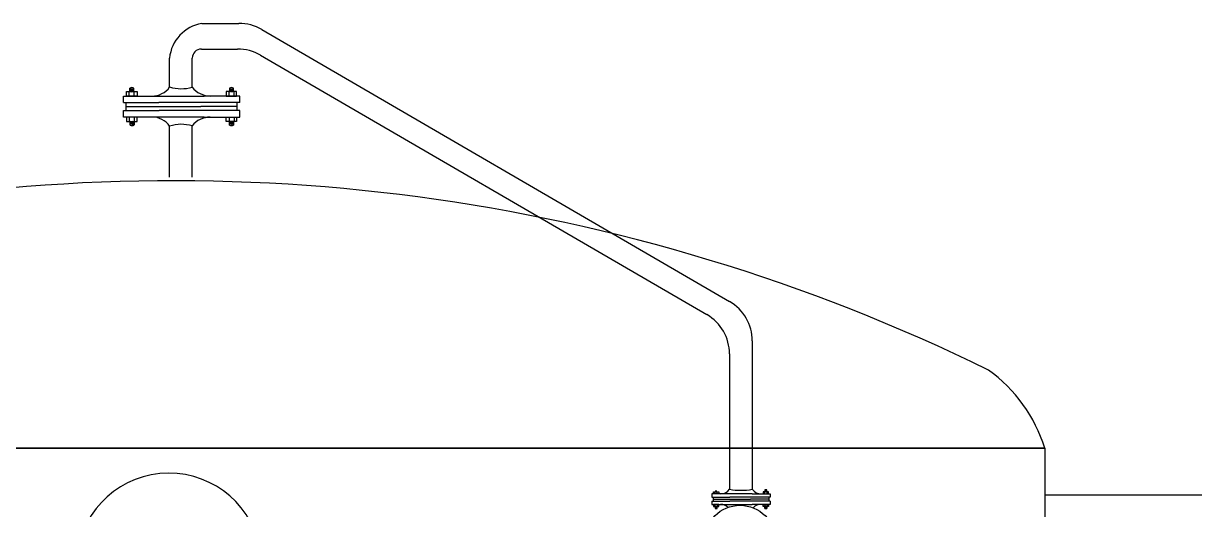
# Model space of a CAD drawing. Extents: x -30 to 1202, y 231 to 898.
# Drawn here: x 1166.12 to 1167.406, y 635.206 to 635.74 of the extents above; entities that cross this region are included whole.
import ezdxf

# ---------------------------------------------------------------- set-up
doc = ezdxf.new("R2010")
doc.units = 0
doc.header["$LTSCALE"] = 0.04
for name, color, linetype in [('0.1', 1, 'CONTINUOUS'), ('0.2', 2, 'CONTINUOUS'), ('0.3', 3, 'CONTINUOUS')]:
    doc.layers.add(name, color=color, linetype=linetype)

msp = doc.modelspace()

# ---------------------------------------------------------------- linework, layer by layer
at = {"layer": '0.1'}
for p, q in [((1166.2364, 635.6651), (1166.2364, 635.6691)), ((1166.2407, 635.6691), (1166.2407, 635.6651)), ((1166.346, 635.6691), (1166.346, 635.6651)), ((1166.3503, 635.6651), (1166.3503, 635.6691)), ((1166.233, 635.6603), (1166.233, 635.6651)), ((1166.233, 635.6651), (1166.2445, 635.6651)), ((1166.2445, 635.6603), (1166.233, 635.6603)), ((1166.2358, 635.6603), (1166.2358, 635.6651)), ((1166.2413, 635.6603), (1166.2413, 635.6651)), ((1166.2445, 635.6651), (1166.2445, 635.6603)), ((1166.3537, 635.6651), (1166.3423, 635.6651)), ((1166.3423, 635.6651), (1166.3423, 635.6603)), ((1166.3423, 635.6603), (1166.3537, 635.6603)), ((1166.3454, 635.6603), (1166.3454, 635.6651)), ((1166.3509, 635.6603), (1166.3509, 635.6651)), ((1166.3537, 635.6603), (1166.3537, 635.6651)), ((1166.233, 635.6372), (1166.233, 635.6324)), ((1166.2445, 635.6372), (1166.233, 635.6372)), ((1166.233, 635.6324), (1166.2445, 635.6324)), ((1166.2358, 635.6372), (1166.2358, 635.6324)), ((1166.2368, 635.6284), (1166.2368, 635.6324)), ((1166.2411, 635.6324), (1166.2411, 635.6284)), ((1166.2413, 635.6372), (1166.2413, 635.6324)), ((1166.2445, 635.6324), (1166.2445, 635.6372)), ((1166.3423, 635.6324), (1166.3423, 635.6372)), ((1166.3423, 635.6372), (1166.3537, 635.6372)), ((1166.3537, 635.6324), (1166.3423, 635.6324)), ((1166.3454, 635.6372), (1166.3454, 635.6324)), ((1166.346, 635.6284), (1166.346, 635.6324)), ((1166.3503, 635.6324), (1166.3503, 635.6284)), ((1166.3509, 635.6372), (1166.3509, 635.6324)), ((1166.3537, 635.6372), (1166.3537, 635.6324)), ((1166.8774, 635.2232), (1166.8774, 635.2256)), ((1166.8774, 635.2256), (1166.8831, 635.2256)), ((1166.8831, 635.2232), (1166.8774, 635.2232)), ((1166.8788, 635.2232), (1166.8788, 635.2256)), ((1166.8816, 635.2232), (1166.8816, 635.2256)), ((1166.8831, 635.2256), (1166.8831, 635.2232)), ((1166.9378, 635.2256), (1166.932, 635.2256)), ((1166.932, 635.2256), (1166.932, 635.2232)), ((1166.932, 635.2232), (1166.9378, 635.2232)), ((1166.9336, 635.2232), (1166.9336, 635.2256)), ((1166.9339, 635.2276), (1166.9339, 635.2256)), ((1166.9361, 635.2256), (1166.9361, 635.2276)), ((1166.9364, 635.2232), (1166.9364, 635.2256)), ((1166.9378, 635.2232), (1166.9378, 635.2256)), ((1166.8774, 635.2117), (1166.8774, 635.2093)), ((1166.8831, 635.2117), (1166.8774, 635.2117)), ((1166.8774, 635.2093), (1166.8831, 635.2093)), ((1166.8788, 635.2117), (1166.8788, 635.2093)), ((1166.8791, 635.2093), (1166.8791, 635.2073)), ((1166.8813, 635.2073), (1166.8813, 635.2093)), ((1166.8816, 635.2117), (1166.8816, 635.2093)), ((1166.8831, 635.2093), (1166.8831, 635.2117)), ((1166.932, 635.2093), (1166.932, 635.2117)), ((1166.932, 635.2117), (1166.9378, 635.2117)), ((1166.9378, 635.2093), (1166.932, 635.2093)), ((1166.9336, 635.2117), (1166.9336, 635.2093)), ((1166.9339, 635.2073), (1166.9339, 635.2093)), ((1166.9361, 635.2093), (1166.9361, 635.2073)), ((1166.9364, 635.2117), (1166.9364, 635.2093)), ((1166.9378, 635.2117), (1166.9378, 635.2093))]:
    msp.add_line(p, q, dxfattribs=at)
for centre, radius, start, end in [((1166.2386, 635.6645), 0.00507, 65.0757, 114.9243), ((1166.2418, 635.6802), 0.0124, 249.0423, 264.7896), ((1166.3482, 635.6645), 0.00507, 65.0757, 114.9243), ((1166.3449, 635.6802), 0.0124, 275.2104, 290.9577), ((1166.2418, 635.6796), 0.0124, 244.1183, 264.7896), ((1166.2418, 635.679), 0.0124, 244.1183, 264.7896), ((1166.2418, 635.6782), 0.0124, 244.1183, 264.7896), ((1166.2418, 635.6776), 0.0124, 244.1183, 264.7896), ((1166.2418, 635.677), 0.0124, 244.1183, 254.2835), ((1166.3449, 635.6796), 0.0124, 275.2104, 295.8817), ((1166.3449, 635.679), 0.0124, 275.2104, 295.8817), ((1166.3449, 635.6782), 0.0124, 275.2104, 295.8817), ((1166.3449, 635.6776), 0.0124, 275.2104, 295.8817), ((1166.3449, 635.677), 0.0124, 285.7165, 295.8817), ((1166.2357, 635.6199), 0.0124, 64.1183, 84.7896), ((1166.2357, 635.6192), 0.0124, 64.1183, 84.7896), ((1166.2357, 635.6185), 0.0124, 64.1183, 84.7896), ((1166.2357, 635.6179), 0.0124, 64.1183, 84.7896), ((1166.2357, 635.6205), 0.0124, 64.1183, 74.2835), ((1166.3449, 635.6199), 0.0124, 64.1183, 84.7896), ((1166.3449, 635.6192), 0.0124, 64.1183, 84.7896), ((1166.3449, 635.6185), 0.0124, 64.1183, 84.7896), ((1166.3449, 635.6179), 0.0124, 64.1183, 84.7896), ((1166.3449, 635.6205), 0.0124, 64.1183, 74.2835), ((1166.2357, 635.6173), 0.0124, 69.0423, 84.7896), ((1166.2389, 635.633), 0.00507, 245.0757, 294.9243), ((1166.3449, 635.6173), 0.0124, 69.0423, 84.7896), ((1166.3482, 635.633), 0.00507, 245.0757, 294.9243), ((1166.8818, 635.2326), 0.00618, 244.1183, 264.7896), ((1166.8818, 635.2322), 0.00618, 244.1183, 264.7896), ((1166.8818, 635.2319), 0.00618, 244.1183, 264.7896), ((1166.8818, 635.2316), 0.00618, 244.1183, 254.2835), ((1166.935, 635.2253), 0.00254, 65.0757, 114.9243), ((1166.9334, 635.2332), 0.00618, 275.2104, 290.9577), ((1166.9334, 635.2329), 0.00618, 275.2104, 295.8817), ((1166.9334, 635.2326), 0.00618, 275.2104, 295.8817), ((1166.9334, 635.2322), 0.00618, 275.2104, 295.8817), ((1166.9334, 635.2319), 0.00618, 275.2104, 295.8817), ((1166.9334, 635.2316), 0.00618, 285.7165, 295.8817), ((1166.8818, 635.2033), 0.00618, 105.7165, 115.8817), ((1166.8818, 635.203), 0.00618, 95.2104, 115.8817), ((1166.8818, 635.2027), 0.00618, 95.2104, 115.8817), ((1166.8818, 635.2024), 0.00618, 95.2104, 115.8817), ((1166.8818, 635.202), 0.00618, 95.2104, 115.8817), ((1166.8802, 635.2096), 0.00254, 245.0757, 294.9243), ((1166.8818, 635.2017), 0.00618, 95.2104, 110.9577), ((1166.9334, 635.203), 0.00618, 64.1183, 84.7896), ((1166.9334, 635.2027), 0.00618, 64.1183, 84.7896), ((1166.9334, 635.2024), 0.00618, 64.1183, 84.7896), ((1166.9334, 635.202), 0.00618, 64.1183, 84.7896), ((1166.9334, 635.2017), 0.00618, 69.0423, 84.7896), ((1166.935, 635.2096), 0.00254, 245.0757, 294.9243), ((1166.9334, 635.2033), 0.00618, 64.1183, 74.2835)]:
    msp.add_arc(centre, radius, start, end, dxfattribs=at)
at = {"layer": '0.2'}
for p, q in [((1166.3156, 635.7401), (1166.3562, 635.7401)), ((1166.3813, 635.7333), (1166.8951, 635.4345)), ((1166.3151, 635.7119), (1166.3549, 635.7119)), ((1166.2801, 635.6703), (1166.2801, 635.7019)), ((1166.3051, 635.67), (1166.3051, 635.7019)), ((1166.38, 635.7051), (1166.8701, 635.4201)), ((1166.2294, 635.6532), (1166.2294, 635.6603)), ((1166.2294, 635.6603), (1166.3182, 635.6603)), ((1166.3573, 635.6603), (1166.3182, 635.6603)), ((1166.3573, 635.6532), (1166.3573, 635.6603)), ((1166.2294, 635.6532), (1166.2685, 635.6532)), ((1166.2294, 635.6372), (1166.2294, 635.6443)), ((1166.2294, 635.6443), (1166.2689, 635.6443)), ((1166.2325, 635.6443), (1166.2325, 635.6532)), ((1166.2325, 635.6487), (1166.3143, 635.6487)), ((1166.3573, 635.6532), (1166.2685, 635.6532)), ((1166.3573, 635.6443), (1166.2689, 635.6443)), ((1166.2801, 635.6487), (1166.3051, 635.6487)), ((1166.3542, 635.6487), (1166.3143, 635.6487)), ((1166.3542, 635.6443), (1166.3542, 635.6532)), ((1166.3573, 635.6372), (1166.3573, 635.6443)), ((1166.3183, 635.6372), (1166.2294, 635.6372)), ((1166.3183, 635.6372), (1166.3573, 635.6372)), ((1166.2801, 635.5713), (1166.2801, 635.6272)), ((1166.3051, 635.5713), (1166.3051, 635.6275)), ((1166.92, 635.3913), (1166.92, 635.2734)), ((1166.895, 635.3769), (1166.895, 635.2734)), ((1167.2412, 635.2734), (1165.3262, 635.2734)), ((1165.3262, 635.2734), (1167.2412, 635.2734)), ((1166.895, 635.2734), (1166.895, 635.2283)), ((1166.92, 635.2734), (1166.92, 635.2283)), ((1167.2412, 635.2734), (1167.2412, 634.9626)), ((1166.92, 635.2232), (1166.8756, 635.2232)), ((1166.8756, 635.2232), (1166.8756, 635.2197)), ((1166.8756, 635.2197), (1166.8954, 635.2197)), ((1166.8772, 635.2197), (1166.8772, 635.2152)), ((1166.9396, 635.2197), (1166.8954, 635.2197)), ((1166.92, 635.2232), (1166.9396, 635.2232)), ((1166.938, 635.2197), (1166.938, 635.2152)), ((1166.9396, 635.2232), (1166.9396, 635.2197)), ((1167.2412, 635.2221), (1168.3231, 635.2221)), ((1166.8756, 635.2152), (1166.8952, 635.2152)), ((1166.8756, 635.2152), (1166.8756, 635.2117)), ((1166.8756, 635.2117), (1166.92, 635.2117)), ((1166.8772, 635.2175), (1166.918, 635.2175)), ((1166.9396, 635.2152), (1166.8952, 635.2152)), ((1166.938, 635.2175), (1166.918, 635.2175)), ((1166.9396, 635.2117), (1166.92, 635.2117)), ((1166.9396, 635.2152), (1166.9396, 635.2117))]:
    msp.add_line(p, q, dxfattribs=at)
msp.add_circle((1166.9066, 635.1718), 0.0389, dxfattribs=at)
for centre, radius, start, end in [((1166.3232, 635.6974), 0.0434, 100.0993, 173.9893), ((1166.3562, 635.6901), 0.05, 59.8239, 90), ((1166.3151, 635.7019), 0.01, 90, 180), ((1166.3549, 635.6619), 0.05, 59.8239, 90), ((1166.2608, 635.6843), 0.024, 269.8139, 324.1046), ((1166.2931, 635.7125), 0.0442, 252.9181, 285.7633), ((1166.3249, 635.6855), 0.0252, 218.0485, 269.5201), ((1166.2608, 635.6132), 0.024, 35.8954, 90.1861), ((1166.3249, 635.612), 0.0252, 90.4799, 141.9515), ((1166.2931, 635.585), 0.0442, 74.2367, 107.0819), ((1166.2844, 633.5365), 2.0307, 63.847, 100.9641), ((1166.87, 635.3913), 0.05, 0, 59.8239), ((1166.845, 635.3769), 0.05, 0, 59.8239), ((1167.0806, 635.2231), 0.1683, 17.4225, 54.0287), ((1166.8853, 635.235), 0.0118, 269.5729, 325.4357), ((1166.9075, 635.2965), 0.0693, 259.6038, 280.3962), ((1166.9297, 635.235), 0.0118, 214.5643, 270.4271), ((1166.8853, 635.1999), 0.0118, 46.3072, 90.4271), ((1166.9297, 635.1999), 0.0118, 89.5729, 136.9675)]:
    msp.add_arc(centre, radius, start, end, dxfattribs=at)
at = {"layer": '0.3'}
msp.add_arc((1166.2795, 635.1444), 0.1016, 284.5986, 256.122, dxfattribs=at)

doc.saveas('drawing.dxf')
